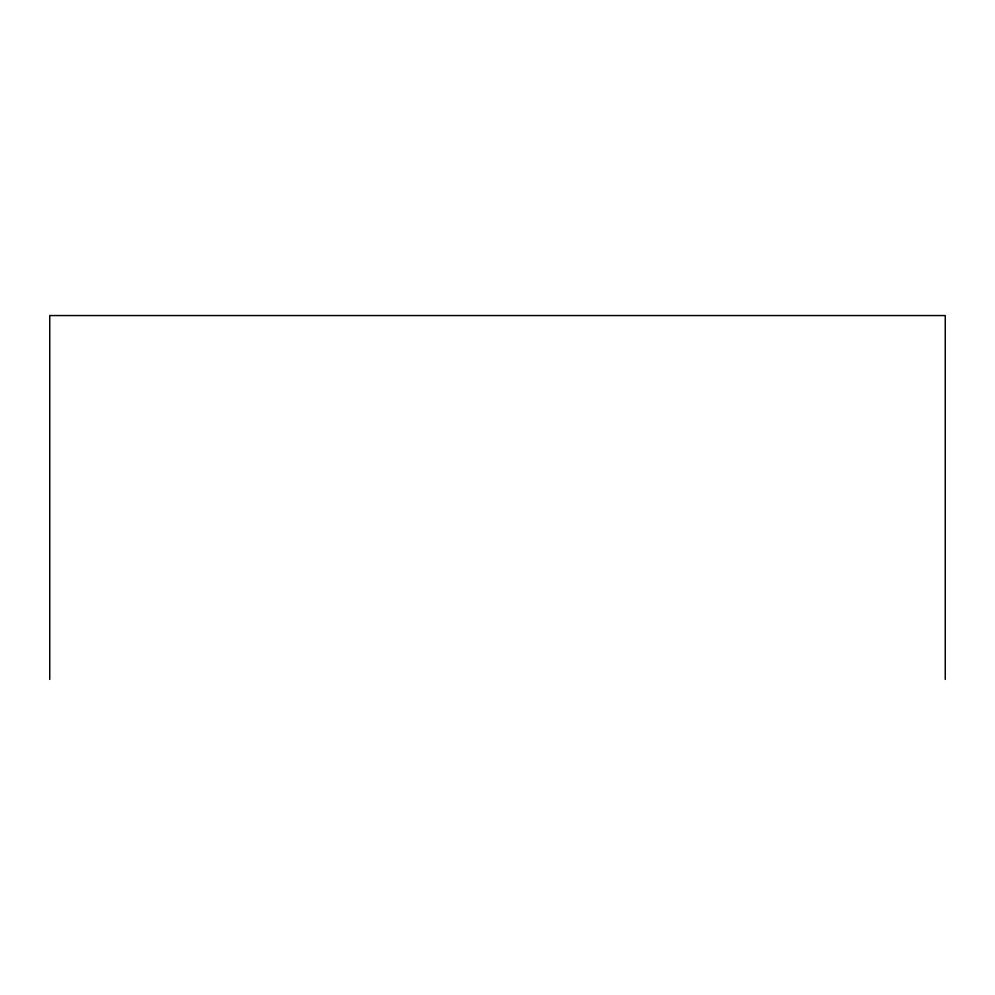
<?xml version="1.0" encoding="UTF-8"?>
<svg xmlns="http://www.w3.org/2000/svg" width="995" height="995" viewBox="0 0 995 995"><rect width="100%" height="100%" fill="white"/><g stroke="black" fill="none" stroke-linecap="round" stroke-linejoin="round"><path stroke-width="1.49" d="M945.25 679.448L945.25 315.552L49.75 315.552L49.75 679.448"/></g></svg>
